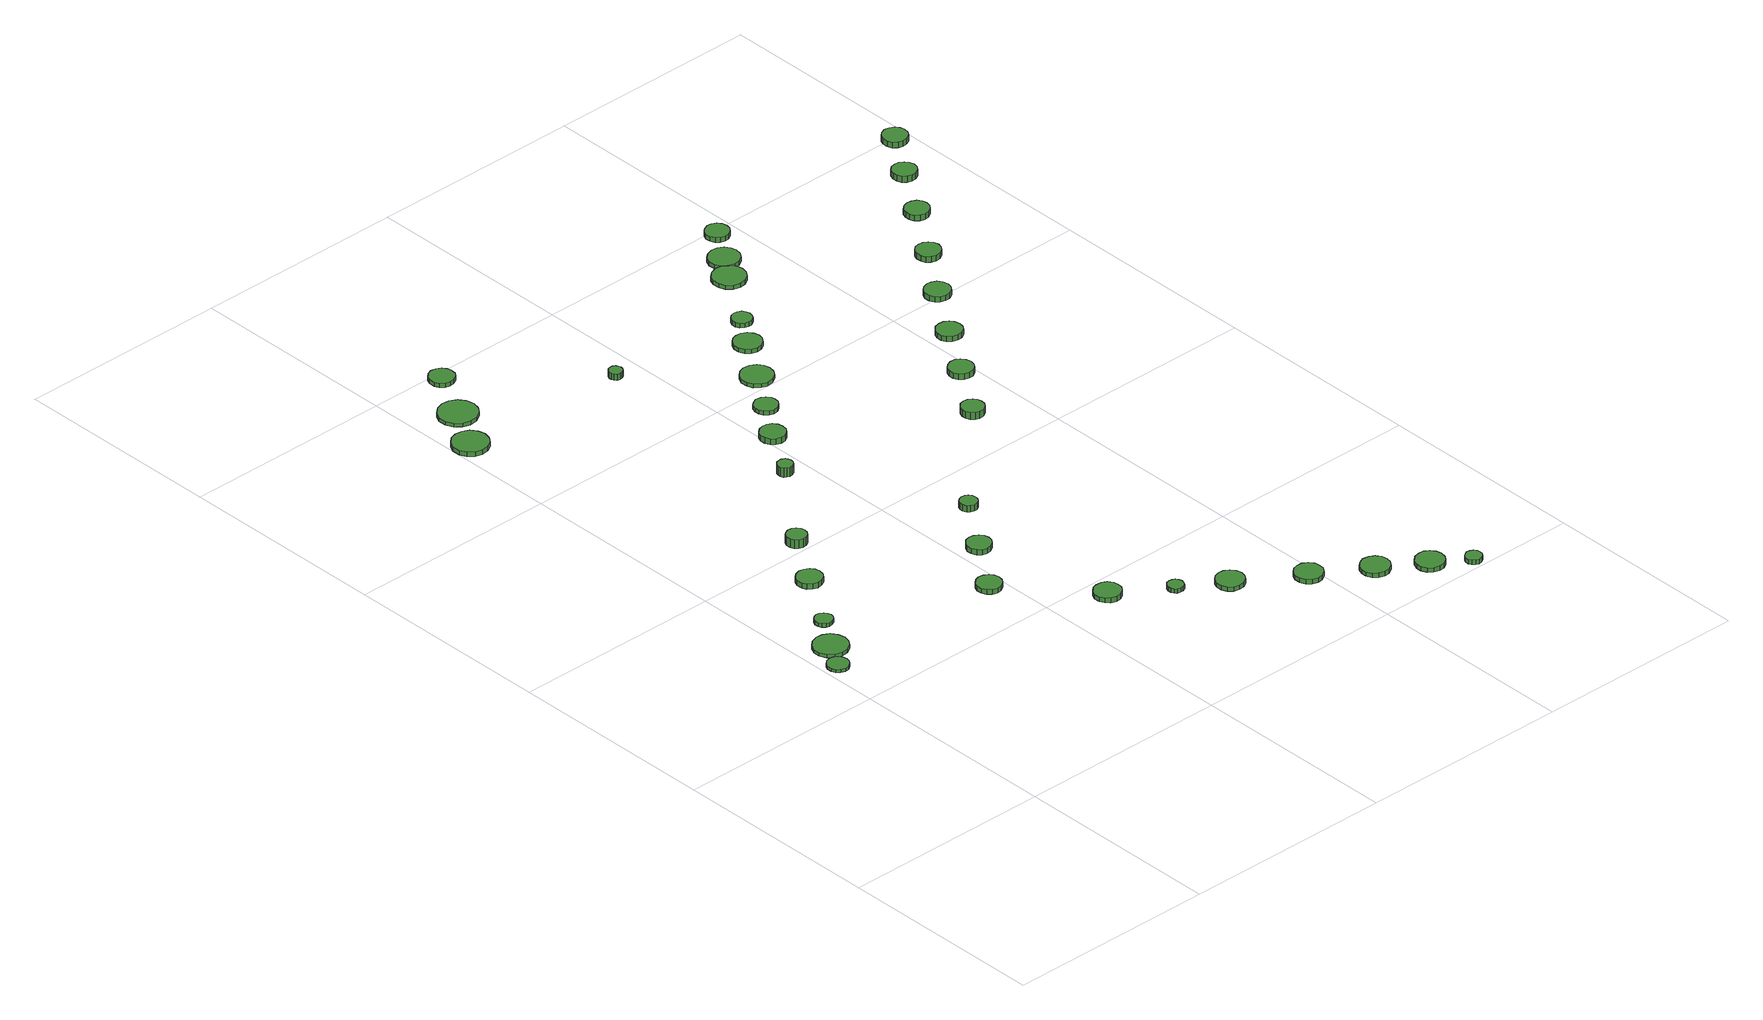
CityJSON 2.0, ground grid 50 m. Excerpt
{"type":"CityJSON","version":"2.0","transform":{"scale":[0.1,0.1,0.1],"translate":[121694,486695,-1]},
"CityObjects":{
"tree1":{"type":"SolitaryVegetationObject","attributes":{"function":"something"},"geometry":[{"type":"MultiSurface","lod":"1","boundaries":[[[0,1,2,3,4,5,6,7,8,9,10,11,12,13,14]],[[15,16,17,18,19,20,21,22,23,24,25,26,27,28,29]],[[0,29,28,1]],[[1,28,27,2]],[[2,27,26,3]],[[3,26,25,4]],[[4,25,24,5]],[[5,24,23,6]],[[6,23,22,7]],[[7,22,21,8]],[[8,21,20,9]],[[9,20,19,10]],[[10,19,18,11]],[[11,18,17,12]],[[12,17,16,13]],[[13,16,15,14]],[[14,15,29,0]]]}]},
"tree2":{"type":"SolitaryVegetationObject","attributes":{"function":"something"},"geometry":[{"type":"MultiSurface","lod":"1","boundaries":[[[30,31,32,33,34,35,36,37,38,39,40,41,42,43,44]],[[45,46,47,48,49,50,51,52,53,54,55,56,57,58,59]],[[30,59,58,31]],[[31,58,57,32]],[[32,57,56,33]],[[33,56,55,34]],[[34,55,54,35]],[[35,54,53,36]],[[36,53,52,37]],[[37,52,51,38]],[[38,51,50,39]],[[39,50,49,40]],[[40,49,48,41]],[[41,48,47,42]],[[42,47,46,43]],[[43,46,45,44]],[[44,45,59,30]]]}]},
"tree3":{"type":"SolitaryVegetationObject","attributes":{"function":"something"},"geometry":[{"type":"MultiSurface","lod":"1","boundaries":[[[60,61,62,63,64,65,66,67,68,69,70,71,72,73,74]],[[75,76,77,78,79,80,81,82,83,84,85,86,87,88,89]],[[60,89,88,61]],[[61,88,87,62]],[[62,87,86,63]],[[63,86,85,64]],[[64,85,84,65]],[[65,84,83,66]],[[66,83,82,67]],[[67,82,81,68]],[[68,81,80,69]],[[69,80,79,70]],[[70,79,78,71]],[[71,78,77,72]],[[72,77,76,73]],[[73,76,75,74]],[[74,75,89,60]]]}]},
"tree4":{"type":"SolitaryVegetationObject","attributes":{"function":"something"},"geometry":[{"type":"MultiSurface","lod":"1","boundaries":[[[90,91,92,93,94,95,96,97,98,99,100,101,102,103,104]],[[105,106,107,108,109,110,111,112,113,114,115,116,117,118,119]],[[90,119,118,91]],[[91,118,117,92]],[[92,117,116,93]],[[93,116,115,94]],[[94,115,114,95]],[[95,114,113,96]],[[96,113,112,97]],[[97,112,111,98]],[[98,111,110,99]],[[99,110,109,100]],[[100,109,108,101]],[[101,108,107,102]],[[102,107,106,103]],[[103,106,105,104]],[[104,105,119,90]]]}]},
"tree5":{"type":"SolitaryVegetationObject","attributes":{"function":"something"},"geometry":[{"type":"MultiSurface","lod":"1","boundaries":[[[120,121,122,123,124,125,126,127,128,129,130,131,132,133,134]],[[135,136,137,138,139,140,141,142,143,144,145,146,147,148,149]],[[120,149,148,121]],[[121,148,147,122]],[[122,147,146,123]],[[123,146,145,124]],[[124,145,144,125]],[[125,144,143,126]],[[126,143,142,127]],[[127,142,141,128]],[[128,141,140,129]],[[129,140,139,130]],[[130,139,138,131]],[[131,138,137,132]],[[132,137,136,133]],[[133,136,135,134]],[[134,135,149,120]]]}]},
"tree6":{"type":"SolitaryVegetationObject","attributes":{"function":"something"},"geometry":[{"type":"MultiSurface","lod":"1","boundaries":[[[150,151,152,153,154,155,156,157,158,159,160,161,162,163,164]],[[165,166,167,168,169,170,171,172,173,174,175,176,177,178,179]],[[150,179,178,151]],[[151,178,177,152]],[[152,177,176,153]],[[153,176,175,154]],[[154,175,174,155]],[[155,174,173,156]],[[156,173,172,157]],[[157,172,171,158]],[[158,171,170,159]],[[159,170,169,160]],[[160,169,168,161]],[[161,168,167,162]],[[162,167,166,163]],[[163,166,165,164]],[[164,165,179,150]]]}]},
"tree7":{"type":"SolitaryVegetationObject","attributes":{"function":"something"},"geometry":[{"type":"MultiSurface","lod":"1","boundaries":[[[180,181,182,183,184,185,186,187,188,189,190,191,192,193,194]],[[195,196,197,198,199,200,201,202,203,204,205,206,207,208,209]],[[180,209,208,181]],[[181,208,207,182]],[[182,207,206,183]],[[183,206,205,184]],[[184,205,204,185]],[[185,204,203,186]],[[186,203,202,187]],[[187,202,201,188]],[[188,201,200,189]],[[189,200,199,190]],[[190,199,198,191]],[[191,198,197,192]],[[192,197,196,193]],[[193,196,195,194]],[[194,195,209,180]]]}]},
"tree8":{"type":"SolitaryVegetationObject","attributes":{"function":"something"},"geometry":[{"type":"MultiSurface","lod":"1","boundaries":[[[210,211,212,213,214,215,216,217,218,219,220,221,222,223,224]],[[225,226,227,228,229,230,231,232,233,234,235,236,237,238,239]],[[210,239,238,211]],[[211,238,237,212]],[[212,237,236,213]],[[213,236,235,214]],[[214,235,234,215]],[[215,234,233,216]],[[216,233,232,217]],[[217,232,231,218]],[[218,231,230,219]],[[219,230,229,220]],[[220,229,228,221]],[[221,228,227,222]],[[222,227,226,223]],[[223,226,225,224]],[[224,225,239,210]]]}]},
"tree9":{"type":"SolitaryVegetationObject","attributes":{"function":"something"},"geometry":[{"type":"MultiSurface","lod":"1","boundaries":[[[240,241,242,243,244,245,246,247,248,249,250,251,252,253,254]],[[255,256,257,258,259,260,261,262,263,264,265,266,267,268,269]],[[240,269,268,241]],[[241,268,267,242]],[[242,267,266,243]],[[243,266,265,244]],[[244,265,264,245]],[[245,264,263,246]],[[246,263,262,247]],[[247,262,261,248]],[[248,261,260,249]],[[249,260,259,250]],[[250,259,258,251]],[[251,258,257,252]],[[252,257,256,253]],[[253,256,255,254]],[[254,255,269,240]]]}]},
"tree10":{"type":"SolitaryVegetationObject","attributes":{"function":"something"},"geometry":[{"type":"MultiSurface","lod":"1","boundaries":[[[270,271,272,273,274,275,276,277,278,279,280,281,282,283,284]],[[285,286,287,288,289,290,291,292,293,294,295,296,297,298,299]],[[270,299,298,271]],[[271,298,297,272]],[[272,297,296,273]],[[273,296,295,274]],[[274,295,294,275]],[[275,294,293,276]],[[276,293,292,277]],[[277,292,291,278]],[[278,291,290,279]],[[279,290,289,280]],[[280,289,288,281]],[[281,288,287,282]],[[282,287,286,283]],[[283,286,285,284]],[[284,285,299,270]]]}]},
"tree11":{"type":"SolitaryVegetationObject","attributes":{"function":"something"},"geometry":[{"type":"MultiSurface","lod":"1","boundaries":[[[300,301,302,303,304,305,306,307,308,309,310,311,312,313,314]],[[315,316,317,318,319,320,321,322,323,324,325,326,327,328,329]],[[300,329,328,301]],[[301,328,327,302]],[[302,327,326,303]],[[303,326,325,304]],[[304,325,324,305]],[[305,324,323,306]],[[306,323,322,307]],[[307,322,321,308]],[[308,321,320,309]],[[309,320,319,310]],[[310,319,318,311]],[[311,318,317,312]],[[312,317,316,313]],[[313,316,315,314]],[[314,315,329,300]]]}]},
"tree12":{"type":"SolitaryVegetationObject","attributes":{"function":"something"},"geometry":[{"type":"MultiSurface","lod":"1","boundaries":[[[330,331,332,333,334,335,336,337,338,339,340,341,342,343,344]],[[345,346,347,348,349,350,351,352,353,354,355,356,357,358,359]],[[330,359,358,331]],[[331,358,357,332]],[[332,357,356,333]],[[333,356,355,334]],[[334,355,354,335]],[[335,354,353,336]],[[336,353,352,337]],[[337,352,351,338]],[[338,351,350,339]],[[339,350,349,340]],[[340,349,348,341]],[[341,348,347,342]],[[342,347,346,343]],[[343,346,345,344]],[[344,345,359,330]]]}]},
"tree13":{"type":"SolitaryVegetationObject","attributes":{"function":"something"},"geometry":[{"type":"MultiSurface","lod":"1","boundaries":[[[360,361,362,363,364,365,366,367,368,369,370,371,372,373,374]],[[375,376,377,378,379,380,381,382,383,384,385,386,387,388,389]],[[360,389,388,361]],[[361,388,387,362]],[[362,387,386,363]],[[363,386,385,364]],[[364,385,384,365]],[[365,384,383,366]],[[366,383,382,367]],[[367,382,381,368]],[[368,381,380,369]],[[369,380,379,370]],[[370,379,378,371]],[[371,378,377,372]],[[372,377,376,373]],[[373,376,375,374]],[[374,375,389,360]]]}]},
"tree14":{"type":"SolitaryVegetationObject","attributes":{"function":"something"},"geometry":[{"type":"MultiSurface","lod":"1","boundaries":[[[390,391,392,393,394,395,396,397,398,399,400,401,402,403,404]],[[405,406,407,408,409,410,411,412,413,414,415,416,417,418,419]],[[390,419,418,391]],[[391,418,417,392]],[[392,417,416,393]],[[393,416,415,394]],[[394,415,414,395]],[[395,414,413,396]],[[396,413,412,397]],[[397,412,411,398]],[[398,411,410,399]],[[399,410,409,400]],[[400,409,408,401]],[[401,408,407,402]],[[402,407,406,403]],[[403,406,405,404]],[[404,405,419,390]]]}]},
"tree15":{"type":"SolitaryVegetationObject","attributes":{"function":"something"},"geometry":[{"type":"MultiSurface","lod":"1","boundaries":[[[420,421,422,423,424,425,426,427,428,429,430,431,432,433,434]],[[435,436,437,438,439,440,441,442,443,444,445,446,447,448,449]],[[420,449,448,421]],[[421,448,447,422]],[[422,447,446,423]],[[423,446,445,424]],[[424,445,444,425]],[[425,444,443,426]],[[426,443,442,427]],[[427,442,441,428]],[[428,441,440,429]],[[429,440,439,430]],[[430,439,438,431]],[[431,438,437,432]],[[432,437,436,433]],[[433,436,435,434]],[[434,435,449,420]]]}]},
"tree16":{"type":"SolitaryVegetationObject","attributes":{"function":"something"},"geometry":[{"type":"MultiSurface","lod":"1","boundaries":[[[450,451,452,453,454,455,456,457,458,459,460,461,462,463,464]],[[465,466,467,468,469,470,471,472,473,474,475,476,477,478,479]],[[450,479,478,451]],[[451,478,477,452]],[[452,477,476,453]],[[453,476,475,454]],[[454,475,474,455]],[[455,474,473,456]],[[456,473,472,457]],[[457,472,471,458]],[[458,471,470,459]],[[459,470,469,460]],[[460,469,468,461]],[[461,468,467,462]],[[462,467,466,463]],[[463,466,465,464]],[[464,465,479,450]]]}]},
"tree17":{"type":"SolitaryVegetationObject","attributes":{"function":"something"},"geometry":[{"type":"MultiSurface","lod":"1","boundaries":[[[480,481,482,483,484,485,486,487,488,489,490,491,492,493,494]],[[495,496,497,498,499,500,501,502,503,504,505,506,507,508,509]],[[480,509,508,481]],[[481,508,507,482]],[[482,507,506,483]],[[483,506,505,484]],[[484,505,504,485]],[[485,504,503,486]],[[486,503,502,487]],[[487,502,501,488]],[[488,501,500,489]],[[489,500,499,490]],[[490,499,498,491]],[[491,498,497,492]],[[492,497,496,493]],[[493,496,495,494]],[[494,495,509,480]]]}]},
"tree18":{"type":"SolitaryVegetationObject","attributes":{"function":"something"}},
"tree19":{"type":"SolitaryVegetationObject","attributes":{"function":"something"},"geometry":[{"type":"MultiSurface","lod":"1","boundaries":[[[510,511,512,513,514,515,516,517,518,519,520,521,522,523,524]],[[525,526,527,528,529,530,531,532,533,534,535,536,537,538,539]],[[510,539,538,511]],[[511,538,537,512]],[[512,537,536,513]],[[513,536,535,514]],[[514,535,534,515]],[[515,534,533,516]],[[516,533,532,517]],[[517,532,531,518]],[[518,531,530,519]],[[519,530,529,520]],[[520,529,528,521]],[[521,528,527,522]],[[522,527,526,523]],[[523,526,525,524]],[[524,525,539,510]]]}]},
"tree20":{"type":"SolitaryVegetationObject","attributes":{"function":"something"},"geometry":[{"type":"MultiSurface","lod":"1","boundaries":[[[540,541,542,543,544,545,546,547,548,549,550,551,552,553,554]],[[555,556,557,558,559,560,561,562,563,564,565,566,567,568,569]],[[540,569,568,541]],[[541,568,567,542]],[[542,567,566,543]],[[543,566,565,544]],[[544,565,564,545]],[[545,564,563,546]],[[546,563,562,547]],[[547,562,561,548]],[[548,561,560,549]],[[549,560,559,550]],[[550,559,558,551]],[[551,558,557,552]],[[552,557,556,553]],[[553,556,555,554]],[[554,555,569,540]]]}]},
"tree21":{"type":"SolitaryVegetationObject","attributes":{"function":"something"}},
"tree22":{"type":"SolitaryVegetationObject","attributes":{"function":"something"},"geometry":[{"type":"MultiSurface","lod":"1","boundaries":[[[570,571,572,573,574,575,576,577,578,579,580,581,582,583,584]],[[585,586,587,588,589,590,591,592,593,594,595,596,597,598,599]],[[570,599,598,571]],[[571,598,597,572]],[[572,597,596,573]],[[573,596,595,574]],[[574,595,594,575]],[[575,594,593,576]],[[576,593,592,577]],[[577,592,591,578]],[[578,591,590,579]],[[579,590,589,580]],[[580,589,588,581]],[[581,588,587,582]],[[582,587,586,583]],[[583,586,585,584]],[[584,585,599,570]]]}]},
"tree23":{"type":"SolitaryVegetationObject","attributes":{"function":"something"}},
"tree24":{"type":"SolitaryVegetationObject","attributes":{"function":"something"},"geometry":[{"type":"MultiSurface","lod":"1","boundaries":[[[600,601,602,603,604,605,606,607,608,609,610,611,612,613,614]],[[615,616,617,618,619,620,621,622,623,624,625,626,627,628,629]],[[600,629,628,601]],[[601,628,627,602]],[[602,627,626,603]],[[603,626,625,604]],[[604,625,624,605]],[[605,624,623,606]],[[606,623,622,607]],[[607,622,621,608]],[[608,621,620,609]],[[609,620,619,610]],[[610,619,618,611]],[[611,618,617,612]],[[612,617,616,613]],[[613,616,615,614]],[[614,615,629,600]]]}]},
"tree25":{"type":"SolitaryVegetationObject","attributes":{"function":"something"},"geometry":[{"type":"MultiSurface","lod":"1","boundaries":[[[630,631,632,633,634,635,636,637,638,639,640,641,642,643,644]],[[645,646,647,648,649,650,651,652,653,654,655,656,657,658,659]],[[630,659,658,631]],[[631,658,657,632]],[[632,657,656,633]],[[633,656,655,634]],[[634,655,654,635]],[[635,654,653,636]],[[636,653,652,637]],[[637,652,651,638]],[[638,651,650,639]],[[639,650,649,640]],[[640,649,648,641]],[[641,648,647,642]],[[642,647,646,643]],[[643,646,645,644]],[[644,645,659,630]]]}]},
"tree26":{"type":"SolitaryVegetationObject","attributes":{"function":"something"},"geometry":[{"type":"MultiSurface","lod":"1","boundaries":[[[660,661,662,663,664,665,666,667,668,669,670,671,672,673,674]],[[675,676,677,678,679,680,681,682,683,684,685,686,687,688,689]],[[660,689,688,661]],[[661,688,687,662]],[[662,687,686,663]],[[663,686,685,664]],[[664,685,684,665]],[[665,684,683,666]],[[666,683,682,667]],[[667,682,681,668]],[[668,681,680,669]],[[669,680,679,670]],[[670,679,678,671]],[[671,678,677,672]],[[672,677,676,673]],[[673,676,675,674]],[[674,675,689,660]]]}]},
"tree27":{"type":"SolitaryVegetationObject","attributes":{"function":"something"},"geometry":[{"type":"MultiSurface","lod":"1","boundaries":[[[690,691,692,693,694,695,696,697,698,699,700,701,702,703,704]],[[705,706,707,708,709,710,711,712,713,714,715,716,717,718,719]],[[690,719,718,691]],[[691,718,717,692]],[[692,717,716,693]],[[693,716,715,694]],[[694,715,714,695]],[[695,714,713,696]],[[696,713,712,697]],[[697,712,711,698]],[[698,711,710,699]],[[699,710,709,700]],[[700,709,708,701]],[[701,708,707,702]],[[702,707,706,703]],[[703,706,705,704]],[[704,705,719,690]]]}]},
"tree28":{"type":"SolitaryVegetationObject","attributes":{"function":"something"},"geometry":[{"type":"MultiSurface","lod":"1","boundaries":[[[720,721,722,723,724,725,726,727,728,729,730,731,732,733,734]],[[735,736,737,738,739,740,741,742,743,744,745,746,747,748,749]],[[720,749,748,721]],[[721,748,747,722]],[[722,747,746,723]],[[723,746,745,724]],[[724,745,744,725]],[[725,744,743,726]],[[726,743,742,727]],[[727,742,741,728]],[[728,741,740,729]],[[729,740,739,730]],[[730,739,738,731]],[[731,738,737,732]],[[732,737,736,733]],[[733,736,735,734]],[[734,735,749,720]]]}]},
"tree29":{"type":"SolitaryVegetationObject","attributes":{"function":"something"},"geometry":[{"type":"MultiSurface","lod":"1","boundaries":[[[750,751,752,753,754,755,756,757,758,759,760,761,762,763,764]],[[765,766,767,768,769,770,771,772,773,774,775,776,777,778,779]],[[750,779,778,751]],[[751,778,777,752]],[[752,777,776,753]],[[753,776,775,754]],[[754,775,774,755]],[[755,774,773,756]],[[756,773,772,757]],[[757,772,771,758]],[[758,771,770,759]],[[759,770,769,760]],[[760,769,768,761]],[[761,768,767,762]],[[762,767,766,763]],[[763,766,765,764]],[[764,765,779,750]]]}]},
"tree30":{"type":"SolitaryVegetationObject","attributes":{"function":"something"},"geometry":[{"type":"MultiSurface","lod":"1","boundaries":[[[780,781,782,783,784,785,786,787,788,789,790,791,792,793,794]],[[795,796,797,798,799,800,801,802,803,804,805,806,807,808,809]],[[780,809,808,781]],[[781,808,807,782]],[[782,807,806,783]],[[783,806,805,784]],[[784,805,804,785]],[[785,804,803,786]],[[786,803,802,787]],[[787,802,801,788]],[[788,801,800,789]],[[789,800,799,790]],[[790,799,798,791]],[[791,798,797,792]],[[792,797,796,793]],[[793,796,795,794]],[[794,795,809,780]]]}]},
"tree31":{"type":"SolitaryVegetationObject","attributes":{"function":"something"},"geometry":[{"type":"MultiSurface","lod":"1","boundaries":[[[810,811,812,813,814,815,816,817,818,819,820,821,822,823,824]],[[825,826,827,828,829,830,831,832,833,834,835,836,837,838,839]],[[810,839,838,811]],[[811,838,837,812]],[[812,837,836,813]],[[813,836,835,814]],[[814,835,834,815]],[[815,834,833,816]],[[816,833,832,817]],[[817,832,831,818]],[[818,831,830,819]],[[819,830,829,820]],[[820,829,828,821]],[[821,828,827,822]],[[822,827,826,823]],[[823,826,825,824]],[[824,825,839,810]]]}]},
"tree32":{"type":"SolitaryVegetationObject","attributes":{"function":"something"},"geometry":[{"type":"MultiSurface","lod":"1","boundaries":[[[840,841,842,843,844,845,846,847,848,849,850,851,852,853,854]],[[855,856,857,858,859,860,861,862,863,864,865,866,867,868,869]],[[840,869,868,841]],[[841,868,867,842]],[[842,867,866,843]],[[843,866,865,844]],[[844,865,864,845]],[[845,864,863,846]],[[846,863,862,847]],[[847,862,861,848]],[[848,861,860,849]],[[849,860,859,850]],[[850,859,858,851]],[[851,858,857,852]],[[852,857,856,853]],[[853,856,855,854]],[[854,855,869,840]]]}]},
"tree33":{"type":"SolitaryVegetationObject","attributes":{"function":"something"},"geometry":[{"type":"MultiSurface","lod":"1","boundaries":[[[870,871,872,873,874,875,876,877,878,879,880,881,882,883,884]],[[885,886,887,888,889,890,891,892,893,894,895,896,897,898,899]],[[870,899,898,871]],[[871,898,897,872]],[[872,897,896,873]],[[873,896,895,874]],[[874,895,894,875]],[[875,894,893,876]],[[876,893,892,877]],[[877,892,891,878]],[[878,891,890,879]],[[879,890,889,880]],[[880,889,888,881]],[[881,888,887,882]],[[882,887,886,883]],[[883,886,885,884]],[[884,885,899,870]]]}]},
"tree34":{"type":"SolitaryVegetationObject","attributes":{"function":"something"},"geometry":[{"type":"MultiSurface","lod":"1","boundaries":[[[900,901,902,903,904,905,906,907,908,909,910,911,912,913,914]],[[915,916,917,918,919,920,921,922,923,924,925,926,927,928,929]],[[900,929,928,901]],[[901,928,927,902]],[[902,927,926,903]],[[903,926,925,904]],[[904,925,924,905]],[[905,924,923,906]],[[906,923,922,907]],[[907,922,921,908]],[[908,921,920,909]],[[909,920,919,910]],[[910,919,918,911]],[[911,918,917,912]],[[912,917,916,913]],[[913,916,915,914]],[[914,915,929,900]]]}]},
"tree35":{"type":"SolitaryVegetationObject","attributes":{"function":"something"},"geometry":[{"type":"MultiSurface","lod":"1","boundaries":[[[930,931,932,933,934,935,936,937,938,939,940,941,942,943,944]],[[945,946,947,948,949,950,951,952,953,954,955,956,957,958,959]],[[930,959,958,931]],[[931,958,957,932]],[[932,957,956,933]],[[933,956,955,934]],[[934,955,954,935]],[[935,954,953,936]],[[936,953,952,937]],[[937,952,951,938]],[[938,951,950,939]],[[939,950,949,940]],[[940,949,948,941]],[[941,948,947,942]],[[942,947,946,943]],[[943,946,945,944]],[[944,945,959,930]]]}]},
"tree36":{"type":"SolitaryVegetationObject","attributes":{"function":"something"},"geometry":[{"type":"MultiSurface","lod":"1","boundaries":[[[960,961,962,963,964,965,966,967,968,969,970,971,972,973,974]],[[975,976,977,978,979,980,981,982,983,984,985,986,987,988,989]],[[960,989,988,961]],[[961,988,987,962]],[[962,987,986,963]],[[963,986,985,964]],[[964,985,984,965]],[[965,984,983,966]],[[966,983,982,967]],[[967,982,981,968]],[[968,981,980,969]],[[969,980,979,970]],[[970,979,978,971]],[[971,978,977,972]],[[972,977,976,973]],[[973,976,975,974]],[[974,975,989,960]]]}]},
"tree37":{"type":"SolitaryVegetationObject","attributes":{"function":"something"},"geometry":[{"type":"MultiSurface","lod":"1","boundaries":[[[990,991,992,993,994,995,996,997,998,999,1000,1001,1002,1003,1004]],[[1005,1006,1007,1008,1009,1010,1011,1012,1013,1014,1015,1016,1017,1018,1019]],[[990,1019,1018,991]],[[991,1018,1017,992]],[[992,1017,1016,993]],[[993,1016,1015,994]],[[994,1015,1014,995]],[[995,1014,1013,996]],[[996,1013,1012,997]],[[997,1012,1011,998]],[[998,1011,1010,999]],[[999,1010,1009,1000]],[[1000,1009,1008,1001]],[[1001,1008,1007,1002]],[[1002,1007,1006,1003]],[[1003,1006,1005,1004]],[[1004,1005,1019,990]]]}]},
"tree38":{"type":"SolitaryVegetationObject","attributes":{"function":"something"},"geometry":[{"type":"MultiSurface","lod":"1","boundaries":[[[1020,1021,1022,1023,1024,1025,1026,1027,1028,1029,1030,1031,1032,1033,1034]],[[1035,1036,1037,1038,1039,1040,1041,1042,1043,1044,1045,1046,1047,1048,1049]],[[1020,1049,1048,1021]],[[1021,1048,1047,1022]],[[1022,1047,1046,1023]],[[1023,1046,1045,1024]],[[1024,1045,1044,1025]],[[1025,1044,1043,1026]],[[1026,1043,1042,1027]],[[1027,1042,1041,1028]],[[1028,1041,1040,1029]],[[1029,1040,1039,1030]],[[1030,1039,1038,1031]],[[1031,1038,1037,1032]],[[1032,1037,1036,1033]],[[1033,1036,1035,1034]],[[1034,1035,1049,1020]]]}]},
"tree39":{"type":"SolitaryVegetationObject","attributes":{"function":"something"},"geometry":[{"type":"MultiSurface","lod":"1","boundaries":[[[1050,1051,1052,1053,1054,1055,1056,1057,1058,1059,1060,1061,1062,1063,1064]],[[1065,1066,1067,1068,1069,1070,1071,1072,1073,1074,1075,1076,1077,1078,1079]],[[1050,1079,1078,1051]],[[1051,1078,1077,1052]],[[1052,1077,1076,1053]],[[1053,1076,1075,1054]],[[1054,1075,1074,1055]],[[1055,1074,1073,1056]],[[1056,1073,1072,1057]],[[1057,1072,1071,1058]],[[1058,1071,1070,1059]],[[1059,1070,1069,1060]],[[1060,1069,1068,1061]],[[1061,1068,1067,1062]],[[1062,1067,1066,1063]],[[1063,1066,1065,1064]],[[1064,1065,1079,1050]]]}]}
},
"vertices":[
[58,632,15],[56,642,15],[50,651,15],[41,656,15],[31,657,15],[21,654,15],[13,647,15],[9,637,15],[9,627,15],[13,617,15],[21,611,15],[31,607,15],[41,608,15],[50,614,15],[56,622,15],[56,622,8],[50,614,8],[41,608,8],[31,607,8],[21,611,8],[13,617,8],[9,627,8],[9,637,8],[13,647,8],[21,654,8],[31,657,8],[41,656,8],[50,651,8],[56,642,8],[58,632,8],
[109,693,16],[105,709,16],[96,723,16],[81,731,16],[65,733,16],[49,727,16],[37,716,16],[30,701,16],[30,685,16],[37,670,16],[49,659,16],[65,654,16],[81,655,16],[96,664,16],[105,677,16],[105,677,8],[96,664,8],[81,655,8],[65,654,8],[49,659,8],[37,670,8],[30,685,8],[30,701,8],[37,716,8],[49,727,8],[65,733,8],[81,731,8],[96,723,8],[105,709,8],[109,693,8],
[145,773,17],[143,781,17],[138,788,17],[130,793,17],[122,794,17],[114,791,17],[107,785,17],[104,777,17],[104,768,17],[107,761,17],[114,755,17],[122,752,17],[130,753,17],[138,757,17],[143,764,17],[143,764,8],[138,757,8],[130,753,8],[122,752,8],[114,755,8],[107,761,8],[104,768,8],[104,777,8],[107,785,8],[114,791,8],[122,794,8],[130,793,8],[138,788,8],[143,781,8],[145,773,8],
[235,904,21],[233,915,21],[226,925,21],[215,931,21],[203,933,21],[191,929,21],[182,921,21],[177,910,21],[177,897,21],[182,886,21],[191,878,21],[203,874,21],[215,876,21],[226,882,21],[233,892,21],[233,892,8],[226,882,8],[215,876,8],[203,874,8],[191,878,8],[182,886,8],[177,897,8],[177,910,8],[182,921,8],[191,929,8],[203,933,8],[215,931,8],[226,925,8],[233,915,8],[235,904,8],
[83,1757,17],[79,1774,17],[69,1788,17],[54,1796,17],[37,1798,17],[21,1793,17],[8,1781,17],[1,1766,17],[1,1748,17],[8,1733,17],[21,1721,17],[37,1716,17],[54,1718,17],[69,1726,17],[79,1740,17],[79,1740,6],[69,1726,6],[54,1718,6],[37,1716,6],[21,1721,6],[8,1733,6],[1,1748,6],[1,1766,6],[8,1781,6],[21,1793,6],[37,1798,6],[54,1796,6],[69,1788,6],[79,1774,6],[83,1757,6],
[310,1030,28],[308,1039,28],[302,1047,28],[294,1052,28],[284,1053,28],[275,1050,28],[268,1044,28],[264,1035,28],[264,1025,28],[268,1016,28],[275,1010,28],[284,1007,28],[294,1008,28],[302,1012,28],[308,1020,28],[308,1020,7],[302,1012,7],[294,1008,7],[284,1007,7],[275,1010,7],[268,1016,7],[264,1025,7],[264,1035,7],[268,1044,7],[275,1050,7],[284,1053,7],[294,1052,7],[302,1047,7],[308,1039,7],[310,1030,7],
[494,636,19],[491,648,19],[484,657,19],[474,663,19],[462,665,19],[451,661,19],[442,653,19],[437,642,19],[437,630,19],[442,619,19],[451,611,19],[462,607,19],[474,608,19],[484,614,19],[491,624,19],[491,624,7],[484,614,7],[474,608,7],[462,607,7],[451,611,7],[442,619,7],[437,630,7],[437,642,7],[442,653,7],[451,661,7],[462,665,7],[474,663,7],[484,657,7],[491,648,7],[494,636,7],
[145,1858,15],[141,1876,15],[130,1891,15],[114,1900,15],[95,1902,15],[78,1896,15],[64,1884,15],[56,1867,15],[56,1849,15],[64,1832,15],[78,1819,15],[95,1814,15],[114,1815,15],[130,1825,15],[141,1840,15],[141,1840,6],[130,1825,6],[114,1815,6],[95,1814,6],[78,1819,6],[64,1832,6],[56,1849,6],[56,1867,6],[64,1884,6],[78,1896,6],[95,1902,6],[114,1900,6],[130,1891,6],[141,1876,6],[145,1858,6],
[655,447,19],[653,459,19],[645,470,19],[634,476,19],[621,477,19],[609,474,19],[600,465,19],[594,453,19],[594,440,19],[600,429,19],[609,420,19],[621,416,19],[634,417,19],[645,424,19],[653,434,19],[653,434,7],[645,424,7],[634,417,7],[621,416,7],[609,420,7],[600,429,7],[594,440,7],[594,453,7],[600,465,7],[609,474,7],[621,477,7],[634,476,7],[645,470,7],[653,459,7],[655,447,7],
[195,1978,16],[193,1989,16],[186,1999,16],[175,2005,16],[163,2007,16],[152,2003,16],[143,1995,16],[138,1984,16],[138,1971,16],[143,1960,16],[152,1952,16],[163,1949,16],[175,1950,16],[186,1956,16],[193,1966,16],[193,1966,6],[186,1956,6],[175,1950,6],[163,1949,6],[152,1952,6],[143,1960,6],[138,1971,6],[138,1984,6],[143,1995,6],[152,2003,6],[163,2007,6],[175,2005,6],[186,1999,6],[193,1989,6],[195,1978,6],
[578,758,20],[576,769,20],[569,778,20],[559,784,20],[547,786,20],[536,782,20],[528,774,20],[523,764,20],[523,752,20],[528,741,20],[536,733,20],[547,730,20],[559,731,20],[569,737,20],[576,746,20],[576,746,7],[569,737,7],[559,731,7],[547,730,7],[536,733,7],[528,741,7],[523,752,7],[523,764,7],[528,774,7],[536,782,7],[547,786,7],[559,784,7],[569,778,7],[576,769,7],[578,758,7],
[466,1237,30],[464,1244,30],[460,1250,30],[453,1254,30],[446,1254,30],[439,1252,30],[434,1247,30],[431,1240,30],[431,1233,30],[434,1226,30],[439,1222,30],[446,1219,30],[453,1220,30],[460,1224,30],[464,1230,30],[464,1230,7],[460,1224,7],[453,1220,7],[446,1219,7],[439,1222,7],[434,1226,7],[431,1233,7],[431,1240,7],[434,1247,7],[439,1252,7],[446,1254,7],[453,1254,7],[460,1250,7],[464,1244,7],[466,1237,7],
[761,367,19],[759,374,19],[755,381,19],[748,384,19],[741,385,19],[733,383,19],[728,378,19],[725,371,19],[725,363,19],[728,356,19],[733,351,19],[741,349,19],[748,349,19],[755,353,19],[759,359,19],[759,359,8],[755,353,8],[748,349,8],[741,349,8],[733,351,8],[728,356,8],[725,363,8],[725,371,8],[728,378,8],[733,383,8],[741,385,8],[748,384,8],[755,381,8],[759,374,8],[761,367,8],
[658,884,23],[657,892,23],[652,899,23],[645,903,23],[636,904,23],[628,901,23],[622,896,23],[619,888,23],[619,880,23],[622,872,23],[628,867,23],[636,864,23],[645,865,23],[652,869,23],[657,876,23],[657,876,7],[652,869,7],[645,865,7],[636,864,7],[628,867,7],[622,872,7],[619,880,7],[619,888,7],[622,896,7],[628,901,7],[636,904,7],[645,903,7],[652,899,7],[657,892,7],[658,884,7],
[549,1352,21],[547,1364,21],[540,1374,21],[529,1380,21],[517,1381,21],[506,1377,21],[497,1369,21],[492,1358,21],[492,1346,21],[497,1335,21],[506,1327,21],[517,1323,21],[529,1324,21],[540,1331,21],[547,1340,21],[547,1340,7],[540,1331,7],[529,1324,7],[517,1323,7],[506,1327,7],[497,1335,7],[492,1346,7],[492,1358,7],[497,1369,7],[506,1377,7],[517,1381,7],[529,1380,7],[540,1374,7],[547,1364,7],[549,1352,7],
[872,305,19],[869,318,19],[861,329,19],[849,336,19],[836,337,19],[823,333,19],[813,324,19],[808,312,19],[808,298,19],[813,286,19],[823,277,19],[836,273,19],[849,274,19],[861,281,19],[869,292,19],[869,292,8],[861,281,8],[849,274,8],[836,273,8],[823,277,8],[813,286,8],[808,298,8],[808,312,8],[813,324,8],[823,333,8],[836,337,8],[849,336,8],[861,329,8],[869,318,8],[872,305,8],
[455,1742,21],[453,1748,21],[450,1754,21],[444,1757,21],[437,1758,21],[431,1756,21],[426,1751,21],[424,1745,21],[424,1739,21],[426,1733,21],[431,1728,21],[437,1726,21],[444,1727,21],[450,1730,21],[453,1736,21],[453,1736,6],[450,1730,6],[444,1727,6],[437,1726,6],[431,1728,6],[426,1733,6],[424,1739,6],[424,1745,6],[426,1751,6],[431,1756,6],[437,1758,6],[444,1757,6],[450,1754,6],[453,1748,6],[455,1742,6],
[611,1441,17],[609,1452,17],[602,1461,17],[593,1466,17],[581,1468,17],[571,1464,17],[562,1457,17],[558,1446,17],[558,1435,17],[562,1425,17],[571,1417,17],[581,1414,17],[593,1415,17],[602,1421,17],[609,1430,17],[609,1430,7],[602,1421,7],[593,1415,7],[581,1414,7],[571,1417,7],[562,1425,7],[558,1435,7],[558,1446,7],[562,1457,7],[571,1464,7],[581,1468,7],[593,1466,7],[602,1461,7],[609,1452,7],[611,1441,7],
[1009,214,19],[1007,227,19],[999,238,19],[987,245,19],[974,246,19],[961,242,19],[951,233,19],[946,221,19],[946,207,19],[951,195,19],[961,186,19],[974,182,19],[987,183,19],[999,190,19],[1007,201,19],[1007,201,8],[999,190,8],[987,183,8],[974,182,8],[961,186,8],[951,195,8],[946,207,8],[946,221,8],[951,233,8],[961,242,8],[974,246,8],[987,245,8],[999,238,8],[1007,227,8],[1009,214,8],
[685,1537,15],[682,1552,15],[673,1564,15],[660,1572,15],[644,1574,15],[630,1569,15],[618,1559,15],[612,1545,15],[612,1529,15],[618,1515,15],[630,1505,15],[644,1500,15],[660,1502,15],[673,1510,15],[682,1522,15],[682,1522,6],[673,1510,6],[660,1502,6],[644,1500,6],[630,1505,6],[618,1515,6],[612,1529,6],[612,1545,6],[618,1559,6],[630,1569,6],[644,1574,6],[660,1572,6],[673,1564,6],[682,1552,6],[685,1537,6],
[1128,138,19],[1125,151,19],[1117,162,19],[1105,169,19],[1091,171,19],[1078,166,19],[1068,157,19],[1062,144,19],[1062,131,19],[1068,118,19],[1078,109,19],[1091,105,19],[1105,106,19],[1117,113,19],[1125,124,19],[1125,124,8],[1117,113,8],[1105,106,8],[1091,105,8],[1078,109,8],[1068,118,8],[1062,131,8],[1062,144,8],[1068,157,8],[1078,166,8],[1091,171,8],[1105,169,8],[1117,162,8],[1125,151,8],[1128,138,8],
[751,1640,16],[748,1653,16],[740,1664,16],[728,1671,16],[715,1672,16],[702,1668,16],[692,1659,16],[687,1647,16],[687,1633,16],[692,1621,16],[702,1612,16],[715,1608,16],[728,1609,16],[740,1616,16],[748,1627,16],[748,1627,6],[740,1616,6],[728,1609,6],[715,1608,6],[702,1612,6],[692,1621,6],[687,1633,6],[687,1647,6],[692,1659,6],[702,1668,6],[715,1672,6],[728,1671,6],[740,1664,6],[748,1653,6],[751,1640,6],
[1224,75,19],[1221,88,19],[1213,99,19],[1202,106,19],[1188,107,19],[1175,103,19],[1165,94,19],[1159,81,19],[1159,68,19],[1165,55,19],[1175,46,19],[1188,42,19],[1202,43,19],[1213,50,19],[1221,61,19],[1221,61,8],[1213,50,8],[1202,43,8],[1188,42,8],[1175,46,8],[1165,55,8],[1159,68,8],[1159,81,8],[1165,94,8],[1175,103,8],[1188,107,8],[1202,106,8],[1213,99,8],[1221,88,8],[1224,75,8],
[911,1136,24],[909,1147,24],[903,1155,24],[893,1161,24],[882,1162,24],[872,1159,24],[864,1151,24],[860,1141,24],[860,1131,24],[864,1121,24],[872,1113,24],[882,1110,24],[893,1111,24],[903,1117,24],[909,1125,24],[909,1125,7],[903,1117,7],[893,1111,7],[882,1110,7],[872,1113,7],[864,1121,7],[860,1131,7],[860,1141,7],[864,1151,7],[872,1159,7],[882,1162,7],[893,1161,7],[903,1155,7],[909,1147,7],[911,1136,7],
[1286,24,19],[1285,32,19],[1280,38,19],[1273,42,19],[1265,43,19],[1258,40,19],[1252,35,19],[1249,28,19],[1249,20,19],[1252,13,19],[1258,8,19],[1265,5,19],[1273,6,19],[1280,10,19],[1285,16,19],[1285,16,8],[1280,10,8],[1273,6,8],[1265,5,8],[1258,8,8],[1252,13,8],[1249,20,8],[1249,28,8],[1252,35,8],[1258,40,8],[1265,43,8],[1273,42,8],[1280,38,8],[1285,32,8],[1286,24,8],
[792,1712,17],[790,1721,17],[785,1729,17],[776,1734,17],[767,1735,17],[758,1732,17],[750,1726,17],[746,1717,17],[746,1707,17],[750,1698,17],[758,1692,17],[767,1689,17],[776,1690,17],[785,1695,17],[790,1703,17],[790,1703,6],[785,1695,6],[776,1690,6],[767,1689,6],[758,1692,6],[750,1698,6],[746,1707,6],[746,1717,6],[750,1726,6],[758,1732,6],[767,1735,6],[776,1734,6],[785,1729,6],[790,1721,6],[792,1712,6],
[1000,1263,21],[997,1275,21],[990,1285,21],[980,1291,21],[968,1292,21],[957,1288,21],[948,1280,21],[943,1269,21],[943,1257,21],[948,1246,21],[957,1238,21],[968,1235,21],[980,1236,21],[990,1242,21],[997,1252,21],[997,1252,7],[990,1242,7],[980,1236,7],[968,1235,7],[957,1238,7],[948,1246,7],[943,1257,7],[943,1269,7],[948,1280,7],[957,1288,7],[968,1292,7],[980,1291,7],[990,1285,7],[997,1275,7],[1000,1263,7],
[896,1846,16],[893,1861,16],[883,1874,16],[870,1882,16],[854,1884,16],[839,1879,16],[827,1868,16],[821,1854,16],[821,1838,16],[827,1824,16],[839,1813,16],[854,1808,16],[870,1810,16],[883,1818,16],[893,1831,16],[893,1831,6],[883,1818,6],[870,1810,6],[854,1808,6],[839,1813,6],[827,1824,6],[821,1838,6],[821,1854,6],[827,1868,6],[839,1879,6],[854,1884,6],[870,1882,6],[883,1874,6],[893,1861,6],[896,1846,6],
[1080,1384,20],[1078,1396,20],[1071,1406,20],[1060,1412,20],[1048,1413,20],[1036,1410,20],[1027,1401,20],[1022,1390,20],[1022,1378,20],[1027,1367,20],[1036,1359,20],[1048,1355,20],[1060,1356,20],[1071,1362,20],[1078,1372,20],[1078,1372,7],[1071,1362,7],[1060,1356,7],[1048,1355,7],[1036,1359,7],[1027,1367,7],[1022,1378,7],[1022,1390,7],[1027,1401,7],[1036,1410,7],[1048,1413,7],[1060,1412,7],[1071,1406,7],[1078,1396,7],[1080,1384,7],
[933,1904,17],[930,1918,17],[922,1930,17],[909,1937,17],[894,1939,17],[880,1934,17],[869,1925,17],[863,1911,17],[863,1896,17],[869,1883,17],[880,1873,17],[894,1868,17],[909,1870,17],[922,1877,17],[930,1889,17],[930,1889,6],[922,1877,6],[909,1870,6],[894,1868,6],[880,1873,6],[869,1883,6],[863,1896,6],[863,1911,6],[869,1925,6],[880,1934,6],[894,1939,6],[909,1937,6],[922,1930,6],[930,1918,6],[933,1904,6],
[980,1983,18],[978,1995,18],[971,2004,18],[961,2010,18],[950,2011,18],[939,2007,18],[931,2000,18],[926,1989,18],[926,1978,18],[931,1967,18],[939,1960,18],[950,1956,18],[961,1957,18],[971,1963,18],[978,1972,18],[978,1972,6],[971,1963,6],[961,1957,6],[950,1956,6],[939,1960,6],[931,1967,6],[926,1978,6],[926,1989,6],[931,2000,6],[939,2007,6],[950,2011,6],[961,2010,6],[971,2004,6],[978,1995,6],[980,1983,6],
[1165,1510,19],[1162,1523,19],[1155,1533,19],[1144,1539,19],[1132,1540,19],[1120,1536,19],[1111,1528,19],[1106,1517,19],[1106,1504,19],[1111,1493,19],[1120,1485,19],[1132,1481,19],[1144,1482,19],[1155,1488,19],[1162,1498,19],[1162,1498,6],[1155,1488,6],[1144,1482,6],[1132,1481,6],[1120,1485,6],[1111,1493,6],[1106,1504,6],[1106,1517,6],[1111,1528,6],[1120,1536,6],[1132,1540,6],[1144,1539,6],[1155,1533,6],[1162,1523,6],[1165,1510,6],
[1251,1631,20],[1248,1643,20],[1241,1652,20],[1231,1658,20],[1219,1659,20],[1208,1656,20],[1199,1648,20],[1195,1637,20],[1195,1625,20],[1199,1614,20],[1208,1607,20],[1219,1603,20],[1231,1604,20],[1241,1610,20],[1248,1620,20],[1248,1620,6],[1241,1610,6],[1231,1604,6],[1219,1603,6],[1208,1607,6],[1199,1614,6],[1195,1625,6],[1195,1637,6],[1199,1648,6],[1208,1656,6],[1219,1659,6],[1231,1658,6],[1241,1652,6],[1248,1643,6],[1251,1631,6],
[1339,1761,20],[1337,1772,20],[1330,1782,20],[1320,1787,20],[1308,1789,20],[1297,1785,20],[1288,1777,20],[1284,1766,20],[1284,1755,20],[1288,1744,20],[1297,1736,20],[1308,1733,20],[1320,1734,20],[1330,1740,20],[1337,1749,20],[1337,1749,6],[1330,1740,6],[1320,1734,6],[1308,1733,6],[1297,1736,6],[1288,1744,6],[1284,1755,6],[1284,1766,6],[1288,1777,6],[1297,1785,6],[1308,1789,6],[1320,1787,6],[1330,1782,6],[1337,1772,6],[1339,1761,6],
[1419,1885,20],[1416,1896,20],[1409,1905,20],[1399,1911,20],[1388,1912,20],[1377,1909,20],[1368,1901,20],[1364,1890,20],[1364,1879,20],[1368,1868,20],[1377,1861,20],[1388,1857,20],[1399,1858,20],[1409,1864,20],[1416,1873,20],[1416,1873,5],[1409,1864,5],[1399,1858,5],[1388,1857,5],[1377,1861,5],[1368,1868,5],[1364,1879,5],[1364,1890,5],[1368,1901,5],[1377,1909,5],[1388,1912,5],[1399,1911,5],[1409,1905,5],[1416,1896,5],[1419,1885,5],
[1493,1992,20],[1491,2004,20],[1484,2013,20],[1473,2019,20],[1461,2021,20],[1450,2017,20],[1441,2009,20],[1437,1998,20],[1437,1986,20],[1441,1975,20],[1450,1967,20],[1461,1964,20],[1473,1965,20],[1484,1971,20],[1491,1981,20],[1491,1981,6],[1484,1971,6],[1473,1965,6],[1461,1964,6],[1450,1967,6],[1441,1975,6],[1437,1986,6],[1437,1998,6],[1441,2009,6],[1450,2017,6],[1461,2021,6],[1473,2019,6],[1484,2013,6],[1491,2004,6],[1493,1992,6]
]}
